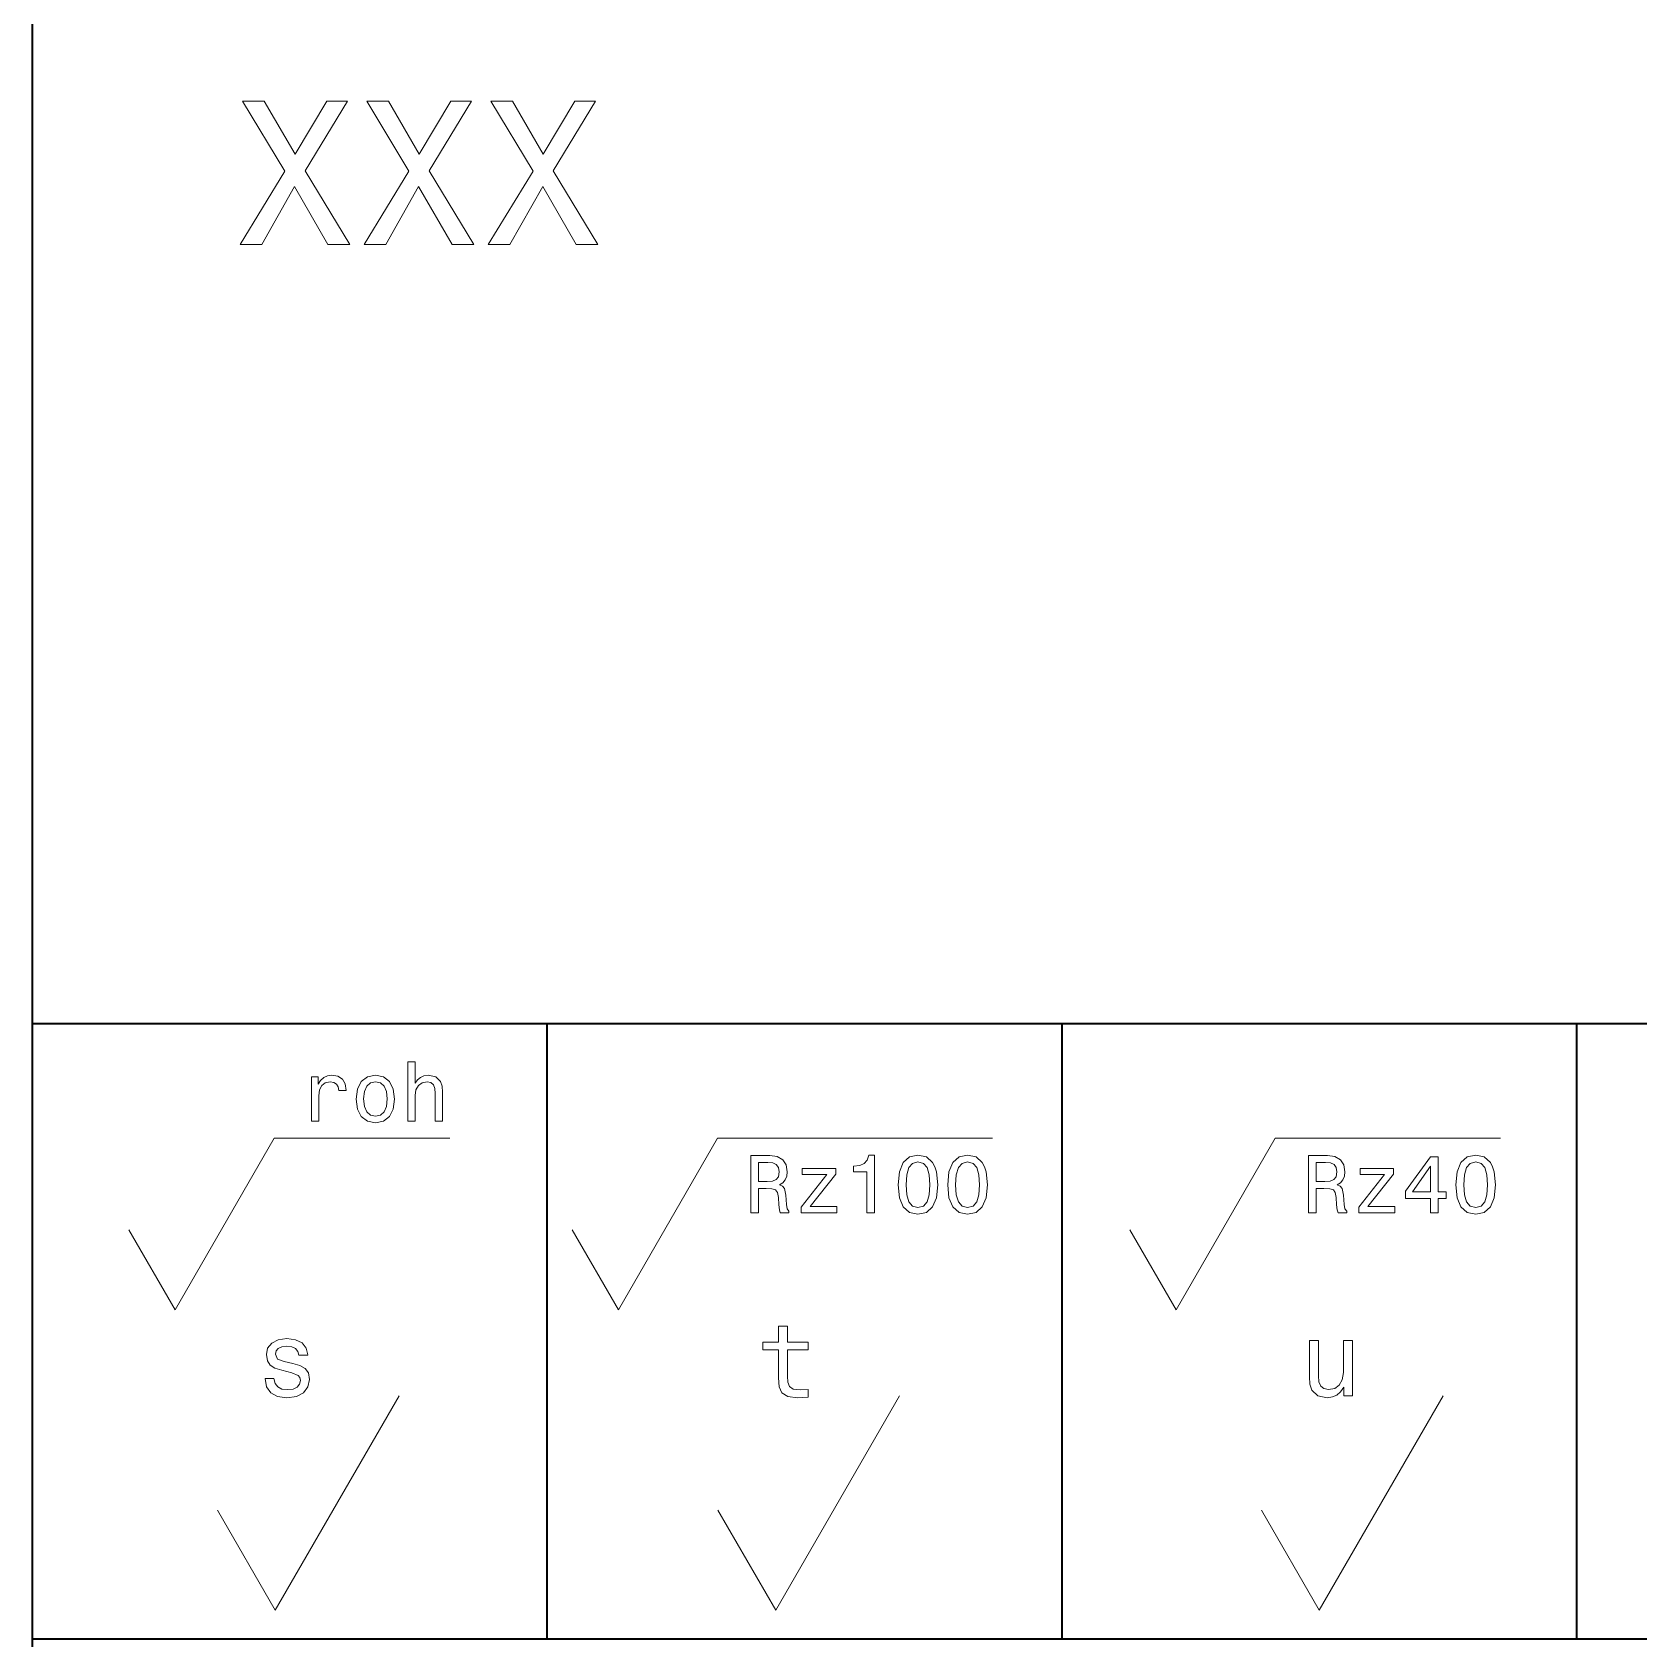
# Model space of a CAD drawing. Extents: x 4 to 291, y 4 to 205.
# Drawn here: x 236.36 to 264.2, y 127.01 to 154.85 of the extents above; entities that cross this region are included whole.
import ezdxf

# ---------------------------------------------------------------- set-up
doc = ezdxf.new("R2010")
doc.units = 0

msp = doc.modelspace()

# ---------------------------------------------------------------- linework, layer by layer
at = {"color": 7, "lineweight": 35}
for p, q in [((236.364685, 204.617981), (236.364685, 3.716543)), ((290.873962, 137.667023), (236.364685, 137.667023)), ((236.364685, 137.667023), (236.364685, 127.012939)), ((245.284393, 137.667023), (245.284393, 127.012939)), ((254.204086, 137.667023), (254.204086, 127.012939)), ((263.123779, 137.667023), (263.123779, 127.012939)), ((236.364685, 127.012939), (290.873962, 127.012939))]:
    msp.add_line(p, q, dxfattribs=at)
at = {"color": 7, "lineweight": 13}
for p, q in [((238.842377, 132.711639), (240.558975, 135.684875)), ((240.558975, 135.684875), (243.601837, 135.684875)), ((246.523239, 132.711639), (248.239838, 135.684875)), ((248.239838, 135.684875), (253.00209, 135.684875)), ((256.186249, 132.711639), (257.902832, 135.684875)), ((257.902832, 135.684875), (261.80542, 135.684875)), ((238.842377, 132.711639), (238.04129, 134.099152)), ((246.523239, 132.711639), (245.722153, 134.099152)), ((256.186249, 132.711639), (255.385162, 134.099152)), ((240.576767, 127.508476), (242.722519, 131.225021)), ((249.248703, 127.508476), (251.394455, 131.225021)), ((258.66394, 127.508476), (260.809692, 131.225021)), ((240.576767, 127.508476), (239.575424, 129.242859)), ((249.248703, 127.508476), (248.24736, 129.242859)), ((258.66394, 127.508476), (257.662598, 129.242859))]:
    msp.add_line(p, q, dxfattribs=at)
for points in [[(239.969421, 151.170105), (240.344284, 151.170105), (240.911942, 152.173325), (241.490311, 151.170105), (241.868744, 151.170105), (241.094025, 152.444656), (241.829483, 153.651367), (241.468887, 153.651367), (240.922653, 152.733841), (240.387131, 153.651367), (240.012268, 153.651367), (240.744156, 152.441086)], [(242.118668, 151.170105), (242.49353, 151.170105), (243.061188, 152.173325), (243.639557, 151.170105), (244.01799, 151.170105), (243.243271, 152.444656), (243.978714, 153.651367), (243.618134, 153.651367), (243.071899, 152.733841), (242.536377, 153.651367), (242.161499, 153.651367), (242.893387, 152.441086)], [(244.267899, 151.170105), (244.642776, 151.170105), (245.210419, 152.173325), (245.788788, 151.170105), (246.167236, 151.170105), (245.392502, 152.444656), (246.12796, 153.651367), (245.767365, 153.651367), (245.22113, 152.733841), (244.685608, 153.651367), (244.310745, 153.651367), (245.042633, 152.441086)], [(242.876389, 135.982193), (243.002045, 135.982193), (243.002045, 136.424896), (243.014908, 136.526291), (243.05632, 136.60054), (243.120575, 136.64624), (243.206268, 136.663376), (243.274811, 136.649094), (243.317657, 136.610535), (243.339081, 136.54628), (243.346222, 136.460602), (243.346222, 135.982193), (243.471878, 135.982193), (243.471878, 136.486298), (243.466171, 136.587692), (243.44046, 136.671951), (243.356216, 136.749069), (243.224823, 136.776199), (243.153427, 136.766205), (243.092026, 136.739075), (243.040604, 136.696228), (243.002045, 136.63768), (243.002045, 137.007538), (242.876389, 137.007538)], [(241.204117, 135.982193), (241.329788, 135.982193), (241.329788, 136.420609), (241.342636, 136.526291), (241.381195, 136.601974), (241.444031, 136.647675), (241.52829, 136.663376), (241.591125, 136.653381), (241.638245, 136.624817), (241.666809, 136.576263), (241.676804, 136.510574), (241.803909, 136.510574), (241.786774, 136.626251), (241.739639, 136.709076), (241.661102, 136.759064), (241.553986, 136.776199), (241.481155, 136.764771), (241.41832, 136.736206), (241.362625, 136.687653), (241.318359, 136.621964), (241.318359, 136.749069), (241.204117, 136.749069)], [(241.979553, 136.364914), (242.002411, 136.190689), (242.0681, 136.062164), (242.172348, 135.982193), (242.312302, 135.955063), (242.450821, 135.982193), (242.555069, 136.06073), (242.620758, 136.18927), (242.645035, 136.364914), (242.620758, 136.539139), (242.555069, 136.669098), (242.450821, 136.747635), (242.312302, 136.776199), (242.172348, 136.747635), (242.0681, 136.667664), (242.002411, 136.539139)], [(242.108078, 136.366348), (242.120941, 136.494873), (242.160919, 136.587692), (242.225189, 136.644821), (242.312302, 136.66481), (242.39798, 136.644821), (242.462234, 136.589127), (242.502228, 136.494873), (242.51651, 136.366348), (242.502228, 136.236389), (242.462234, 136.142136), (242.39798, 136.085007), (242.312302, 136.066452), (242.225189, 136.085007), (242.160919, 136.142136), (242.120941, 136.236389)], [(248.814987, 134.396469), (248.9478, 134.396469), (248.9478, 134.814896), (249.083466, 134.814896), (249.183426, 134.810608), (249.246262, 134.790619), (249.280533, 134.743484), (249.294815, 134.659241), (249.301956, 134.530701), (249.310532, 134.446457), (249.327667, 134.396469), (249.477615, 134.396469), (249.477615, 134.423599), (249.444763, 134.463593), (249.433334, 134.537842), (249.42334, 134.697784), (249.399063, 134.816315), (249.366226, 134.853455), (249.314804, 134.880585), (249.371933, 134.91629), (249.411926, 134.966263), (249.437622, 135.029099), (249.446198, 135.104797), (249.426193, 135.224747), (249.36908, 135.314713), (249.274826, 135.368988), (249.146301, 135.387543), (248.814987, 135.387543)], [(250.827133, 134.396469), (250.957092, 134.396469), (250.957092, 135.394684), (250.859985, 135.394684), (250.834274, 135.307571), (250.782867, 135.249023), (250.704315, 135.214752), (250.595779, 135.203323), (250.595779, 135.101929), (250.827133, 135.101929)], [(251.368362, 134.880585), (251.389786, 134.656372), (251.456909, 134.496429), (251.564011, 134.399323), (251.71254, 134.367905), (251.859619, 134.399323), (251.966736, 134.496429), (252.032425, 134.656372), (252.055267, 134.880585), (252.032425, 135.103363), (252.005295, 135.191895), (251.966736, 135.26474), (251.859619, 135.361847), (251.71254, 135.394684), (251.564011, 135.361847), (251.456909, 135.263306), (251.389786, 135.103363)], [(252.228073, 134.880585), (252.249481, 134.656372), (252.316605, 134.496429), (252.423706, 134.399323), (252.572235, 134.367905), (252.719315, 134.399323), (252.826431, 134.496429), (252.89212, 134.656372), (252.914963, 134.880585), (252.89212, 135.103363), (252.86499, 135.191895), (252.826431, 135.26474), (252.719315, 135.361847), (252.572235, 135.394684), (252.423706, 135.361847), (252.316605, 135.263306), (252.249481, 135.103363)], [(258.478027, 134.396469), (258.61084, 134.396469), (258.61084, 134.814896), (258.74649, 134.814896), (258.846466, 134.810608), (258.909302, 134.790619), (258.943573, 134.743484), (258.957855, 134.659241), (258.964996, 134.530701), (258.973572, 134.446457), (258.990692, 134.396469), (259.140656, 134.396469), (259.140656, 134.423599), (259.107819, 134.463593), (259.096375, 134.537842), (259.086395, 134.697784), (259.062103, 134.816315), (259.029266, 134.853455), (258.977844, 134.880585), (259.034973, 134.91629), (259.074951, 134.966263), (259.100677, 135.029099), (259.109222, 135.104797), (259.089233, 135.224747), (259.032104, 135.314713), (258.937866, 135.368988), (258.809326, 135.387543), (258.478027, 135.387543)], [(260.594421, 134.396469), (260.722961, 134.396469), (260.722961, 134.64209), (260.864319, 134.64209), (260.864319, 134.756348), (260.722961, 134.756348), (260.722961, 135.366119), (260.592987, 135.366119), (260.158875, 134.767761), (260.158875, 134.64209), (260.594421, 134.64209)], [(261.031403, 134.880585), (261.052826, 134.656372), (261.119965, 134.496429), (261.227051, 134.399323), (261.37558, 134.367905), (261.522675, 134.399323), (261.629761, 134.496429), (261.695465, 134.656372), (261.718323, 134.880585), (261.695465, 135.103363), (261.668335, 135.191895), (261.629761, 135.26474), (261.522675, 135.361847), (261.37558, 135.394684), (261.227051, 135.361847), (261.119965, 135.263306), (261.052826, 135.103363)], [(249.109161, 135.266159), (249.196274, 135.257599), (249.25769, 135.230453), (249.296249, 135.180481), (249.309097, 135.101929), (249.294815, 135.019104), (249.256256, 134.969116), (249.190567, 134.94342), (249.100601, 134.936279), (248.9478, 134.936279), (248.9478, 135.266159)], [(250.134521, 135.057663), (249.687531, 134.492157), (249.687531, 134.396469), (250.308746, 134.396469), (250.308746, 134.502151), (249.846054, 134.502151), (250.288757, 135.066238), (250.288757, 135.163345), (249.708954, 135.163345), (249.708954, 135.057663)], [(251.505463, 134.880585), (251.516891, 135.053375), (251.552597, 135.177628), (251.616852, 135.250458), (251.71254, 135.276154), (251.806793, 135.250458), (251.871048, 135.177628), (251.906754, 135.053375), (251.918182, 134.880585), (251.906754, 134.70636), (251.871048, 134.582123), (251.806793, 134.509293), (251.71254, 134.485016), (251.616852, 134.509293), (251.552597, 134.582123), (251.516891, 134.70636)], [(252.365158, 134.880585), (252.376587, 135.053375), (252.412292, 135.177628), (252.476547, 135.250458), (252.572235, 135.276154), (252.666489, 135.250458), (252.730743, 135.177628), (252.766449, 135.053375), (252.777878, 134.880585), (252.766449, 134.70636), (252.730743, 134.582123), (252.666489, 134.509293), (252.572235, 134.485016), (252.476547, 134.509293), (252.412292, 134.582123), (252.376587, 134.70636)], [(258.772217, 135.266159), (258.859314, 135.257599), (258.920715, 135.230453), (258.95929, 135.180481), (258.972137, 135.101929), (258.957855, 135.019104), (258.919312, 134.969116), (258.853607, 134.94342), (258.763641, 134.936279), (258.61084, 134.936279), (258.61084, 135.266159)], [(259.797546, 135.057663), (259.350586, 134.492157), (259.350586, 134.396469), (259.971771, 134.396469), (259.971771, 134.502151), (259.509094, 134.502151), (259.951782, 135.066238), (259.951782, 135.163345), (259.372009, 135.163345), (259.372009, 135.057663)], [(260.278809, 134.756348), (260.594421, 135.20047), (260.594421, 134.756348)], [(261.168518, 134.880585), (261.179932, 135.053375), (261.215637, 135.177628), (261.279907, 135.250458), (261.37558, 135.276154), (261.469818, 135.250458), (261.534088, 135.177628), (261.569794, 135.053375), (261.581207, 134.880585), (261.569794, 134.70636), (261.534088, 134.582123), (261.469818, 134.509293), (261.37558, 134.485016), (261.279907, 134.509293), (261.215637, 134.582123), (261.179932, 134.70636)], [(249.295822, 132.017593), (249.295822, 131.537415), (249.306534, 131.382111), (249.356522, 131.275009), (249.456482, 131.212524), (249.626068, 131.191101), (249.811722, 131.200027), (249.811722, 131.335693), (249.676056, 131.324982), (249.552872, 131.339264), (249.486832, 131.383896), (249.458267, 131.458862), (249.452911, 131.564194), (249.452911, 132.017593), (249.811722, 132.017593), (249.811722, 132.151474), (249.452911, 132.151474), (249.452911, 132.431732), (249.295822, 132.431732), (249.295822, 132.151474), (249.02449, 132.151474), (249.02449, 132.017593)], [(240.882721, 131.783752), (240.731003, 131.819458), (240.61853, 131.860504), (240.581055, 131.944412), (240.591766, 132.003311), (240.629242, 132.046158), (240.689941, 132.072937), (240.777405, 132.083649), (240.861313, 132.072937), (240.927353, 132.040802), (240.9702, 131.992599), (240.988052, 131.928345), (241.141571, 131.928345), (241.141571, 131.931915), (241.114792, 132.047943), (241.041595, 132.138977), (240.927353, 132.196106), (240.777405, 132.217529), (240.625671, 132.196106), (240.514999, 132.137192), (240.445389, 132.049728), (240.423965, 131.939056), (240.440033, 131.831955), (240.490005, 131.756973), (240.572128, 131.70343), (240.691727, 131.665939), (240.866669, 131.623093), (240.97377, 131.578461), (241.002335, 131.54277), (241.013031, 131.489212), (240.996979, 131.423172), (240.954132, 131.373184), (240.884506, 131.341049), (240.791687, 131.330338), (240.693512, 131.341049), (240.622101, 131.37854), (240.573914, 131.439224), (240.554276, 131.523132), (240.402542, 131.523132), (240.427536, 131.380325), (240.500717, 131.276794), (240.616745, 131.21431), (240.777405, 131.191101), (240.945206, 131.21431), (241.068375, 131.276794), (241.143356, 131.376755), (241.17012, 131.507065), (241.150497, 131.619522), (241.095154, 131.696289), (241.00412, 131.746262)], [(259.239471, 132.183609), (259.082367, 132.183609), (259.082367, 131.630234), (259.064514, 131.501709), (259.012756, 131.40889), (258.932434, 131.351761), (258.827118, 131.333908), (258.743225, 131.34819), (258.689667, 131.391037), (258.659302, 131.464218), (258.652161, 131.567764), (258.652161, 132.183609), (258.495087, 132.183609), (258.495087, 131.553482), (258.500427, 131.426743), (258.534363, 131.321411), (258.637878, 131.225021), (258.803894, 131.191101), (258.893158, 131.203598), (258.96991, 131.235733), (259.03595, 131.291077), (259.089508, 131.371399), (259.089508, 131.225021), (259.239471, 131.225021)]]:
    msp.add_lwpolyline(points, close=True, dxfattribs=at)

doc.saveas('drawing.dxf')
